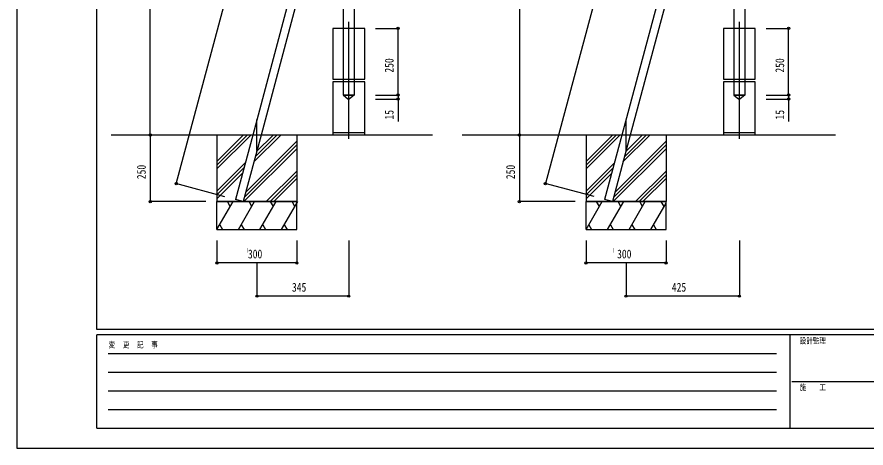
# Model space of a CAD drawing. Units: millimetres, scale not verified. Extents: x -4205 to 4205, y -2970 to 2970.
# Drawn here: x -4205 to -1020, y -2970 to -1352 of the extents above; entities that cross this region are included whole.
import ezdxf
from ezdxf.enums import TextEntityAlignment as Align

# ---------------------------------------------------------------- set-up
doc = ezdxf.new("R2010")
doc.units = ezdxf.units.MM
doc.header["$LTSCALE"] = 12
for name, color, linetype in [('0-3_YKK_A1', 4, 'Continuous'), ('0-4_YKK_D', 6, 'Continuous'), ('0-5_YKK_ZWAK', 7, 'Continuous')]:
    doc.layers.add(name, color=color, linetype=linetype)
doc.styles.add('ＭＳ ゴシック', font='')
doc.styles.get('ＭＳ ゴシック').set_extended_font_data('MS Gothic')

msp = doc.modelspace()

# ---------------------------------------------------------------- linework, layer by layer
at = {"layer": '0-3_YKK_A1'}
for p, q in [((-1514.94, -1395), (-1514.94, 523.5)), ((-2980.33, -1395), (-2980.33, 123.5)), ((-2940.33, 124), (-2940.33, -1395)), ((-1553.32, -368.65), (-1935.51, -1795)), ((-1533.34, -410), (-1904.45, -1795)), ((-3018.7, -668.65), (-3320.51, -1795)), ((-2998.73, -710), (-3289.45, -1795)), ((-2900.33, -1395), (-3020.33, -1395)), ((-2980.33, -1645), (-2980.33, -1395)), ((-2960.33, -1810), (-2960.33, -1370.05)), ((-2940.33, -1395), (-2940.33, -1645)), ((-2900.33, -1585), (-2900.33, -1395)), ((-1434.94, -1395), (-1554.94, -1395)), ((-1514.94, -1645), (-1514.94, -1395)), ((-1494.94, -1810), (-1494.94, -1370.05)), ((-1434.94, -1585), (-1434.94, -1395)), ((-3020.33, -1595), (-3020.33, -1795)), ((-2960.33, -1595), (-3020.33, -1595)), ((-1554.94, -1595), (-1554.94, -1795)), ((-1494.94, -1595), (-1554.94, -1595)), ((-2941.85, -1645), (-2981.85, -1645)), ((-2980.53, -1646), (-2963.64, -1658.74)), ((-2940.13, -1646), (-2957.01, -1658.74)), ((-1515.14, -1646), (-1498.26, -1658.74)), ((-1474.94, -1645), (-1514.94, -1645)), ((-1474.74, -1646), (-1491.63, -1658.74)), ((-3304.98, -1853.03), (-3304.98, -1736.97)), ((-3304.98, -1853.03), (-3304.98, -1736.97)), ((-1919.98, -1853.03), (-1919.98, -1736.97)), ((-2645.73, -1795), (-3851.06, -1795)), ((-3454.98, -1795), (-3454.98, -2045)), ((-3454.98, -1893.85), (-3356.13, -1795)), ((-3454.98, -1907.99), (-3341.99, -1795)), ((-3454.98, -1922.13), (-3327.85, -1795)), ((-3320.51, -1795), (-3385.42, -2037.24)), ((-3289.45, -1795), (-3356.44, -2045)), ((-3316.44, -1895.72), (-3215.72, -1795)), ((-3311.26, -1876.4), (-3229.86, -1795)), ((-3306.09, -1857.08), (-3244, -1795)), ((-3154.98, -1795), (-3154.98, -2045)), ((-3020.33, -1785), (-2900.33, -1785)), ((-1134.66, -1795), (-2535.1, -1795)), ((-2069.98, -1795), (-2069.98, -2045)), ((-2069.98, -1893.85), (-1971.13, -1795)), ((-2069.98, -1907.99), (-1956.99, -1795)), ((-2069.98, -1922.13), (-1942.85, -1795)), ((-1935.51, -1795), (-2000.3, -2036.8)), ((-1904.45, -1795), (-1971.32, -2044.56)), ((-1931.44, -1895.72), (-1830.72, -1795)), ((-1926.26, -1876.4), (-1844.86, -1795)), ((-1921.09, -1857.08), (-1859, -1795)), ((-1769.98, -1795), (-1769.98, -2045)), ((-1554.94, -1785), (-1434.94, -1785)), ((-3353.59, -2045), (-3154.98, -1846.39)), ((-3352.31, -2029.58), (-3154.98, -1832.25)), ((-3347.13, -2010.26), (-3154.98, -1818.11)), ((-1968.59, -2045), (-1769.98, -1846.39)), ((-1967.31, -2029.58), (-1769.98, -1832.25)), ((-1962.13, -2010.26), (-1769.98, -1818.11)), ((-3454.98, -2005.98), (-3348.51, -1899.51)), ((-2069.98, -2005.98), (-1963.51, -1899.51)), ((-3454.98, -2020.12), (-3353.69, -1918.83)), ((-3454.98, -2034.26), (-3358.87, -1938.15)), ((-3269.74, -2045), (-3154.98, -1930.24)), ((-2069.98, -2020.12), (-1968.69, -1918.83)), ((-2069.98, -2034.26), (-1973.87, -1938.15)), ((-1884.74, -2045), (-1769.98, -1930.24)), ((-3255.6, -2045), (-3154.98, -1944.38)), ((-3241.46, -2045), (-3154.98, -1958.52)), ((-1870.6, -2045), (-1769.98, -1944.38)), ((-1856.46, -2045), (-1769.98, -1958.52)), ((-3356.44, -2045), (-3385.42, -2037.24)), ((-1971.32, -2044.56), (-2000.3, -2036.8)), ((-3454.98, -2045), (-3154.98, -2045)), ((-3454.98, -2150), (-3454.98, -2045)), ((-3454.98, -2150), (-3394.36, -2045)), ((-3154.98, -2045), (-3454.98, -2045)), ((-3404.86, -2063.19), (-3415.36, -2045)), ((-3374.15, -2150), (-3313.53, -2045)), ((-3324.03, -2063.19), (-3334.53, -2045)), ((-3293.32, -2150), (-3232.7, -2045)), ((-3243.2, -2063.19), (-3253.7, -2045)), ((-3212.49, -2150), (-3151.87, -2045)), ((-3162.37, -2063.19), (-3172.87, -2045)), ((-3154.98, -2150), (-3154.98, -2045)), ((-2069.98, -2045), (-1769.98, -2045)), ((-2069.98, -2150), (-2069.98, -2045)), ((-2069.98, -2150), (-2009.36, -2045)), ((-1769.98, -2045), (-2069.98, -2045)), ((-2019.86, -2063.19), (-2030.36, -2045)), ((-1989.15, -2150), (-1928.53, -2045)), ((-1939.03, -2063.19), (-1949.53, -2045)), ((-1908.32, -2150), (-1847.7, -2045)), ((-1858.2, -2063.19), (-1868.7, -2045)), ((-1827.49, -2150), (-1769.98, -2050.39)), ((-1777.37, -2063.19), (-1787.87, -2045)), ((-1769.98, -2150), (-1769.98, -2045)), ((-3444.48, -2131.81), (-3433.98, -2150)), ((-3363.65, -2131.81), (-3353.15, -2150)), ((-3282.82, -2131.81), (-3272.32, -2150)), ((-3201.99, -2131.81), (-3191.49, -2150)), ((-2059.48, -2131.81), (-2048.98, -2150)), ((-1978.65, -2131.81), (-1968.15, -2150)), ((-1897.82, -2131.81), (-1887.32, -2150)), ((-1816.99, -2131.81), (-1806.49, -2150)), ((-3454.98, -2150), (-3154.98, -2150)), ((-2069.98, -2150), (-1769.98, -2150))]:
    msp.add_line(p, q, dxfattribs=at)
for points in [[(-1474.94, 527.5), (-1474.94, -1395), (-1474.94, -1645)], [(-3020.33, -1395), (-3020.33, -1585), (-2900.33, -1585)], [(-1554.94, -1395), (-1554.94, -1585), (-1434.94, -1585)], [(-2900.33, -1795), (-2900.33, -1595), (-2960.33, -1595)], [(-1434.94, -1795), (-1434.94, -1595), (-1494.94, -1595)]]:
    msp.add_lwpolyline(points, dxfattribs=at)
for points in [[(-2940.13, -1646), (-2940.13, -1645), (-2980.53, -1645), (-2980.53, -1646)], [(-1474.74, -1646), (-1474.74, -1645), (-1515.14, -1645), (-1515.14, -1646)]]:
    msp.add_lwpolyline(points, close=True, dxfattribs=at)
for centre in [(-2960.33, -1655), (-1494.94, -1655)]:
    msp.add_arc(centre, 5, 228.46355, 311.53645, dxfattribs=at)
at = {"layer": '0-4_YKK_D'}
for p, q in [((-1772.01, -296.59), (-2222.35, -1977.3)), ((-2319.98, -395), (-2319.98, -1795)), ((-3607.47, -1977.74), (-3237.39, -596.59)), ((-3704.98, -1795), (-3704.98, -695)), ((-2859.33, -1395), (-2774.33, -1395)), ((-2775.33, -1645), (-2775.33, -1395)), ((-1393.94, -1395), (-1308.94, -1395)), ((-1309.94, -1645), (-1309.94, -1395)), ((-2859.33, -1645), (-2774.33, -1645)), ((-2859.33, -1645), (-2774.33, -1645)), ((-1393.94, -1645), (-1308.94, -1645)), ((-1393.94, -1645), (-1308.94, -1645)), ((-2859.33, -1660), (-2774.33, -1660)), ((-1393.94, -1660), (-1308.94, -1660)), ((-3707.44, -1795), (-3703.98, -1795)), ((-3707.44, -1795), (-3703.98, -1795)), ((-3704.98, -1795), (-3704.98, -2045)), ((-2322.32, -1795), (-2318.98, -1795)), ((-2322.32, -1795), (-2318.98, -1795)), ((-2319.98, -1795), (-2319.98, -2045)), ((-3425.02, -2026.62), (-3608.44, -1977.48)), ((-2039.9, -2026.19), (-2223.32, -1977.04)), ((-3495.98, -2045), (-3705.98, -2045)), ((-2110.98, -2045), (-2320.98, -2045)), ((-3454.98, -2191), (-3454.98, -2276)), ((-3154.98, -2191), (-3154.98, -2276)), ((-2960.33, -2191), (-2960.33, -2401)), ((-2069.98, -2191), (-2069.98, -2276)), ((-1769.98, -2191), (-1769.98, -2276)), ((-1494.94, -2191), (-1494.94, -2401)), ((-3154.98, -2275), (-3454.98, -2275)), ((-3304.98, -2276), (-3304.98, -2401)), ((-1769.98, -2275), (-2069.98, -2275)), ((-1919.98, -2276), (-1919.98, -2401)), ((-2960.33, -2400), (-3304.98, -2400)), ((-1494.94, -2400), (-1919.98, -2400))]:
    msp.add_line(p, q, dxfattribs=at)
for points in [[(-2775.33, -1645), (-2775.33, -1660), (-2775.33, -1743.8)], [(-1309.94, -1645), (-1309.94, -1660), (-1309.94, -1743.8)]]:
    msp.add_lwpolyline(points, dxfattribs=at)
for centre in [(-2775.33, -1395), (-1309.94, -1395), (-2775.33, -1645), (-2775.33, -1645), (-2775.33, -1660), (-1309.94, -1645), (-1309.94, -1645), (-1309.94, -1660), (-3704.98, -1795), (-3704.98, -1795), (-2319.98, -1795), (-2319.98, -1795), (-3607.47, -1977.74), (-2222.35, -1977.3), (-3704.98, -2045), (-2319.98, -2045), (-3454.98, -2275), (-3154.98, -2275), (-2069.98, -2275), (-1769.98, -2275), (-3304.98, -2400), (-2960.33, -2400), (-1919.98, -2400), (-1494.94, -2400)]:
    msp.add_circle(centre, 4.25, dxfattribs=at)
at = {"layer": '0-5_YKK_ZWAK'}
for p, q in [((-3904.98, -2525), (-3904.98, 2775)), ((3895.02, -2525), (-3904.98, -2525)), ((-1304.98, -2545), (-3904.98, -2545)), ((-3904.98, -2895), (-3904.98, -2545)), ((-1304.98, -2545), (-1304.98, -2895)), ((-4.98, -2545), (-1304.98, -2545)), ((-3862.48, -2615), (-1354.98, -2615)), ((-3862.48, -2685), (-1354.98, -2685)), ((-1297.48, -2720), (-4.98, -2720)), ((-3862.48, -2755), (-1354.98, -2755)), ((-3862.48, -2825), (-1354.98, -2825)), ((-3904.98, -2895), (-1304.98, -2895)), ((-1304.98, -2895), (-4.98, -2895))]:
    msp.add_line(p, q, dxfattribs=at)
msp.add_lwpolyline([(-4205, -2970), (4205, -2970), (4205, 2970), (-4205, 2970)], close=True, dxfattribs=at)

# ---------------------------------------------------------------- texts
at = {"layer": '0-4_YKK_D', "style": 'ＭＳ ゴシック', "width": 0.8}
for s, p in [('250', (-2782.33, -1560.8)), ('250', (-1316.94, -1560.8)), ('15', (-2782.33, -1736.8)), ('15', (-1316.94, -1736.8)), ('250', (-3711.98, -1960.8)), ('250', (-2326.98, -1960.8))]:
    msp.add_text(s, height=32.99, rotation=90, dxfattribs=at).set_placement(p, align=Align.BOTTOM_LEFT)
for s, height, p in [('□', 16.5, (-3355.38, -2241.75)), ('300', 32.99, (-3338.58, -2268)), ('□', 16.5, (-1970.38, -2241.75)), ('300', 32.99, (-1953.58, -2268)), ('345', 32.99, (-3173.45, -2393)), ('425', 32.99, (-1748.26, -2393))]:
    msp.add_text(s, height=height, dxfattribs=at).set_placement(p, align=Align.BOTTOM_LEFT)
at = {"layer": '0-5_YKK_ZWAK', "style": 'ＭＳ ゴシック', "width": 0.8}
for s, p in [('変  更  記  事', (-3861.31, -2600)), ('設計監理', (-1268.31, -2585)), ('施\u3000\u3000工', (-1268.31, -2760))]:
    msp.add_text(s, height=21.99, dxfattribs=at).set_placement(p, align=Align.BOTTOM_LEFT)

doc.saveas('drawing.dxf')
